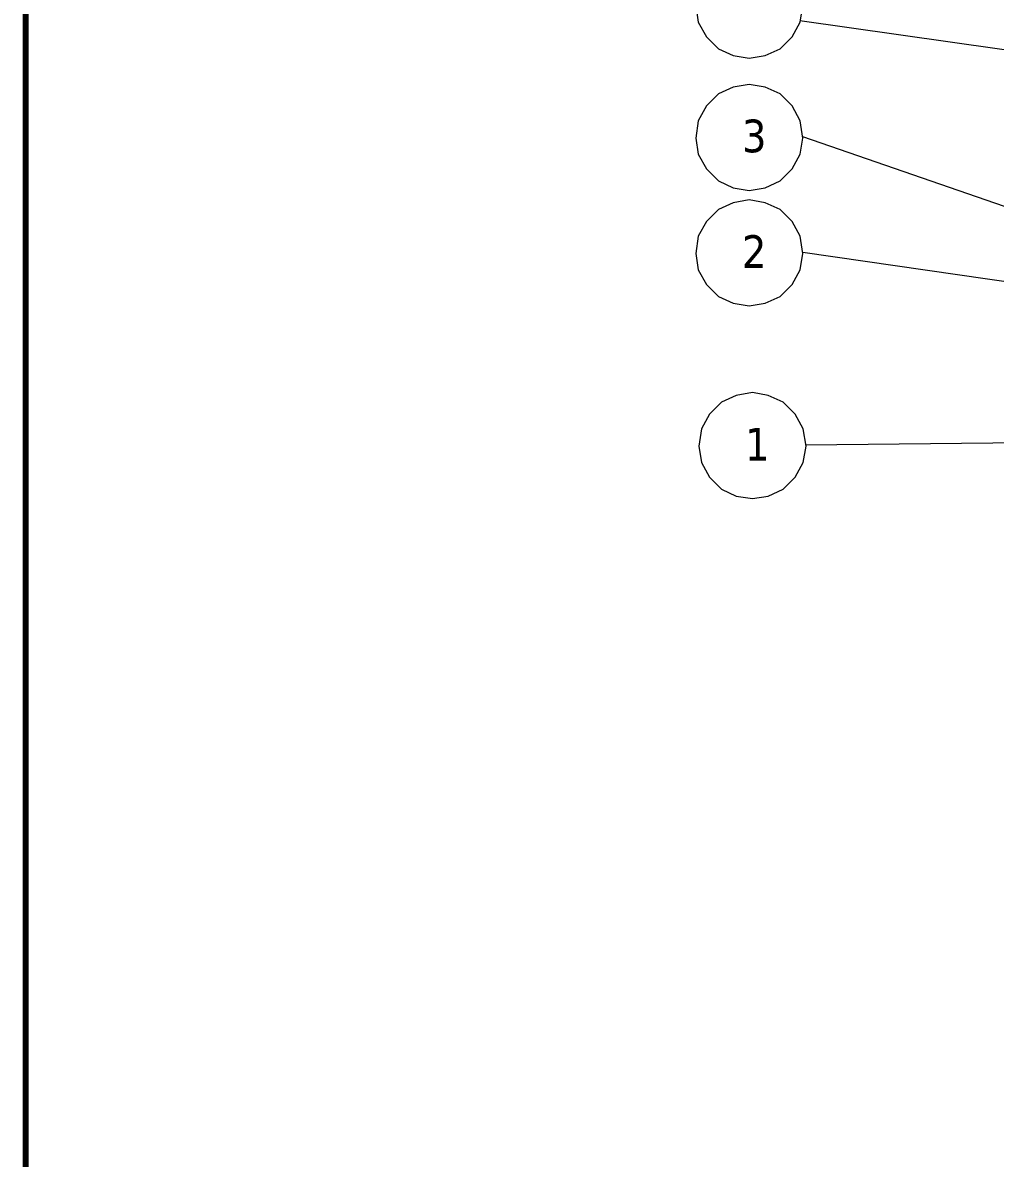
# Model space of a CAD drawing. Header units: millimetres. Extents: x 8127 to 36426, y -6229 to 13228.
# Drawn here: x 18832 to 19952, y 10087 to 11394 of the extents above; entities that cross this region are included whole.
import ezdxf

# ---------------------------------------------------------------- set-up
doc = ezdxf.new("R2010")
doc.units = ezdxf.units.MM
doc.header["$LTSCALE"] = 4
doc.layers.add('1', color=12, linetype='Continuous')
doc.layers.add('铁心', color=3, linetype='Continuous', lineweight=0)
doc.styles.add('Tahoma$001', font='tahoma.ttf', dxfattribs={"height": 2.159784})

msp = doc.modelspace()

# ---------------------------------------------------------------- linework, layer by layer
at = {"layer": '1', "color": 0, "lineweight": 40, "const_width": 6.91}
msp.add_lwpolyline([(18835.42, 7364.16), (26413.28, 7364.16), (26413.28, 12810.74), (18835.42, 12810.74), (18835.42, 7364.16)], dxfattribs=at)
at = {"layer": '铁心', "lineweight": 13}
for points in [[(19730.27, 11413.31), (19726.96, 11433.19), (19717.92, 11450.36), (19704.07, 11464.21), (19686.9, 11471.74), (19668.53, 11475.05), (19649.85, 11471.74), (19632.99, 11464.21), (19619.13, 11450.36), (19609.8, 11433.19), (19606.78, 11413.31), (19609.8, 11394.64), (19619.13, 11377.77), (19632.99, 11363.91), (19649.85, 11356.08), (19668.53, 11353.07), (19686.9, 11356.08), (19704.07, 11363.91), (19717.92, 11377.77), (19726.96, 11394.64)], [(19730.27, 11261.33), (19726.96, 11281.21), (19717.92, 11298.37), (19704.07, 11312.23), (19686.9, 11319.76), (19668.53, 11323.07), (19649.85, 11319.76), (19632.99, 11312.23), (19619.13, 11298.37), (19609.8, 11281.21), (19606.78, 11261.33), (19609.8, 11242.65), (19619.13, 11225.79), (19632.99, 11211.93), (19649.85, 11204.1), (19668.53, 11201.09), (19686.9, 11204.1), (19704.07, 11211.93), (19717.92, 11225.79), (19726.96, 11242.65)], [(19730.27, 11128.34), (19726.96, 11148.22), (19717.92, 11165.39), (19704.07, 11179.25), (19686.9, 11186.77), (19668.53, 11190.09), (19649.85, 11186.77), (19632.99, 11179.25), (19619.13, 11165.39), (19609.8, 11148.22), (19606.78, 11128.34), (19609.8, 11109.67), (19619.13, 11092.8), (19632.99, 11078.95), (19649.85, 11071.12), (19668.53, 11068.11), (19686.9, 11071.12), (19704.07, 11078.95), (19717.92, 11092.8), (19726.96, 11109.67)], [(19733.8, 10906.66), (19730.48, 10926.54), (19721.45, 10943.7), (19707.59, 10957.56), (19690.43, 10965.09), (19672.05, 10968.4), (19653.38, 10965.09), (19636.51, 10957.56), (19622.66, 10943.7), (19613.32, 10926.54), (19610.31, 10906.66), (19613.32, 10887.98), (19622.66, 10871.12), (19636.51, 10857.26), (19653.38, 10849.43), (19672.05, 10846.42), (19690.43, 10849.43), (19707.59, 10857.26), (19721.45, 10871.12), (19730.48, 10887.98)]]:
    msp.add_lwpolyline(points, close=True, dxfattribs=at)
for points in [[(20532.47, 11281.74), (19726.73, 11396), (19726.73, 11396)], [(20257.78, 11080.5), (19730.04, 11262.7), (19730.04, 11262.7)], [(20442.47, 11026.74), (19730.04, 11129.71), (19730.04, 11129.71)], [(20343.38, 10914.39), (19733.57, 10908.02), (19733.57, 10908.02)]]:
    msp.add_lwpolyline(points, dxfattribs=at)

# ---------------------------------------------------------------- texts
at = {"layer": '铁心', "lineweight": 13, "style": 'Tahoma$001'}
for s, p in [('3', (19660.04, 11244.91)), ('2', (19660.04, 11111.92)), ('1', (19663.57, 10890.23))]:
    msp.add_text(s, height=37.59, dxfattribs=at).set_placement(p)

doc.saveas('drawing.dxf')
